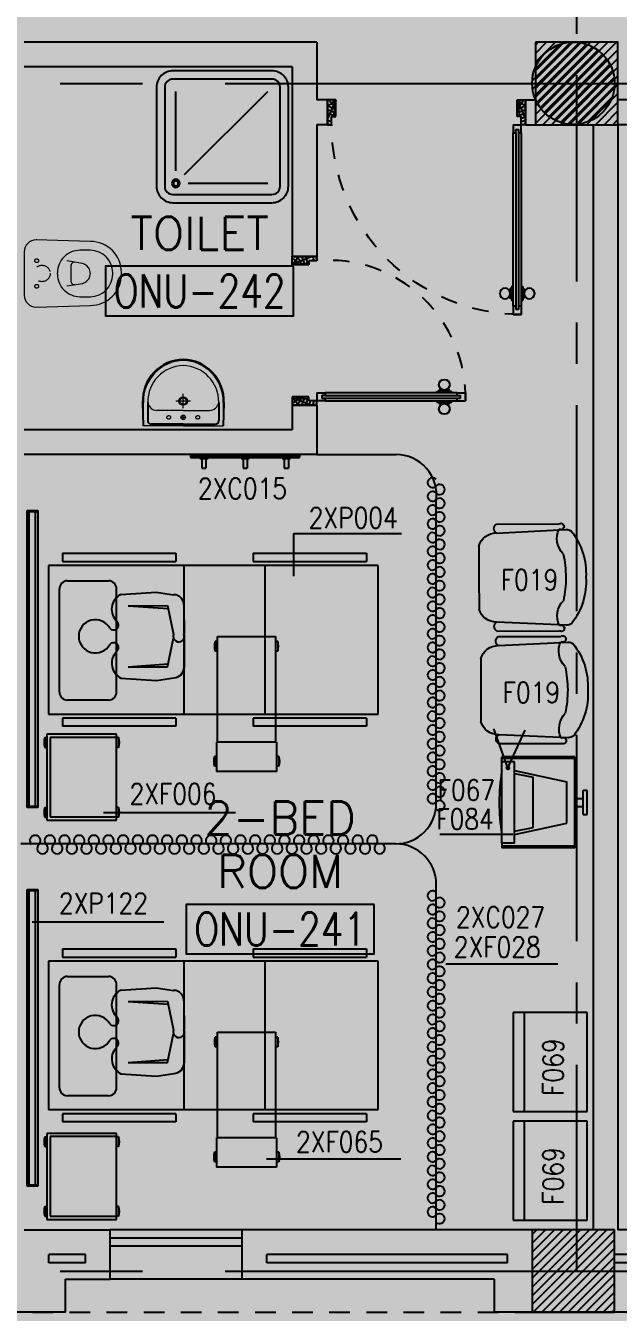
# Model space of a CAD drawing. Extents: x 88852.7 to 88945.7, y 39921.6 to 40001.1.
# Drawn here: x 88868.23 to 88871.82, y 39928.23 to 39936.03 of the extents above; entities that cross this region are included whole.
import ezdxf
from ezdxf.enums import TextEntityAlignment as Align

# ---------------------------------------------------------------- set-up
doc = ezdxf.new("R2010")
doc.units = 0
doc.header["$MEASUREMENT"] = 0
for name, pattern in [('CENTER', [2, 1.25, -0.25, 0.25, -0.25]), ('CENTERX2', [4, 2.5, -0.5, 0.5, -0.5]), ('DASHED', [0.75, 0.5, -0.25]), ('HIDDEN', [0.375, 0.25, -0.125]), ('HIDDEN2', [0.1875, 0.125, -0.0625])]:
    doc.linetypes.add(name, pattern=pattern)
doc.layers.get('0').update_dxf_attribs({"linetype": 'CONTINUOUS'})
for name, color, linetype in [('A-TEXT', 7, 'CONTINUOUS'), ('AXES', 11, 'CENTERX2'), ('AXES1', 11, 'CENTER'), ('COL', 2, 'CONTINUOUS'), ('DOOR', 7, 'CONTINUOUS'), ('FIX', 3, 'CONTINUOUS'), ('HAT', 8, 'CONTINUOUS'), ('HIDDEN', 9, 'HIDDEN2'), ('INSUL', 4, 'CONTINUOUS'), ('MEDICAL', 4, 'CONTINUOUS'), ('NON-MEDICAL', 4, 'CONTINUOUS'), ('RM-BOX', 4, 'CONTINUOUS'), ('RM-NAME', 2, 'CONTINUOUS'), ('RM-NO', 2, 'CONTINUOUS'), ('WALL', 4, 'CONTINUOUS'), ('WIN', 3, 'CONTINUOUS')]:
    doc.layers.add(name, color=color, linetype=linetype)
doc.styles.add('ROMANS', font='ROMANS.shx', dxfattribs={"width": 0.6})
doc.dimstyles.new('DIM-OUT', dxfattribs={"dimscale": 0, "dimtxt": 0.24, "dimasz": 0.08, "dimexe": 0.02, "dimexo": 0.02, "dimgap": 0.05, "dimtad": 1, "dimdec": 0, "dimlfac": 1000, "dimzin": 0, "dimdsep": 46, "dimtxsty": 'ROMANS', "dimblk1": 'ARCHTICK', "dimblk2": 'ARCHTICK', "dimsah": 1, "dimcen": 0.01, "dimdle": 0.08, "dimclrd": 4, "dimclre": 4, "dimclrt": 2, "dimadec": 0, "dimazin": 0, "dimtp": 2, "dimtm": 2, "dimtfac": 0.114286, "dimtdec": 0, "dimtix": 1, "dimtmove": 2, "dimatfit": 3, "dimldrblk": 'ARCHTICK', "dimfxl": 0, "dimtolj": 1, "dimtzin": 0, "dimarcsym": 0})

# ---------------------------------------------------------------- blocks, each defined once
blk = doc.blocks.new('*X590')
at = {"color": 0}
for p, q in [((193088.6, 10708), (193541.5, 11161)), ((193088.6, 10761.1), (193488.5, 11161)), ((193088.6, 10814.1), (193435.5, 11161)), ((193088.6, 10867.1), (193382.4, 11161)), ((193088.6, 10920.2), (193329.4, 11161)), ((193088.6, 10973.2), (193276.4, 11161)), ((193088.6, 11026.2), (193223.3, 11161)), ((193088.6, 11079.3), (193170.3, 11161)), ((193088.6, 11132.3), (193117.3, 11161)), ((193094.5, 10661), (193588.6, 11155)), ((193147.6, 10661), (193588.6, 11102)), ((193200.6, 10661), (193588.6, 11048.9)), ((193253.6, 10661), (193588.6, 10995.9)), ((193306.7, 10661), (193588.6, 10942.9)), ((193359.7, 10661), (193588.6, 10889.8)), ((193412.7, 10661), (193588.6, 10836.8)), ((193465.8, 10661), (193588.6, 10783.8)), ((193518.8, 10661), (193588.6, 10730.7)), ((193571.8, 10661), (193588.6, 10677.7))]:
    blk.add_line(p, q, dxfattribs=at)
blk = doc.blocks.new('DOOR100')
at = {"layer": 'DOOR', "color": 0, "linetype": 'ByBlock'}
for p, q in [((-76.1, 1251.1), (-76.1, 1301.1)), ((-76.1, 1301.1), (-26.1, 1301.1)), ((-26.1, 1301.1), (-76.1, 1301.1)), ((-59.1, 1251.1), (-76.1, 1251.1)), ((-59.1, 1251.1), (-59.1, 1271.1)), ((-43.1, 1271.1), (-59.1, 1271.1)), ((-43.1, 1251.1), (-43.1, 1271.1)), ((-26.1, 1251.1), (-43.1, 1251.1)), ((-26.1, 1251.1), (-26.1, 1301.1)), ((-92.3, 1206.1), (-92.3, 1141.3)), ((-83.3, 1206.1), (-92.3, 1206.1)), ((-83.3, 1128.7), (-83.3, 1218.7)), ((-76.1, 1218.7), (-83.3, 1218.7)), ((-83.3, 1206.1), (-83.3, 1141.3)), ((-26.1, 1218.7), (-18.9, 1218.7)), ((-18.9, 1128.7), (-18.9, 1218.7)), ((-18.9, 1206.1), (-18.9, 1141.3)), ((-18.9, 1206.1), (-9.9, 1206.1)), ((-9.9, 1206.1), (-9.9, 1141.3)), ((-83.3, 1141.3), (-92.3, 1141.3)), ((-76.1, 1128.7), (-83.3, 1128.7)), ((-26.1, 1128.7), (-18.9, 1128.7)), ((-18.9, 1141.3), (-9.9, 1141.3)), ((-76.1, 200), (-59.1, 200)), ((-76.1, 150), (-76.1, 200)), ((-59.1, 200), (-59.1, 180)), ((-59.1, 180), (-43.1, 180)), ((-43.1, 200), (-26.1, 200)), ((-43.1, 180), (-43.1, 200)), ((-26.1, 200), (-26.1, 150)), ((-1201.1, 0), (-1201.1, 150)), ((-1201.1, 150), (-1176.1, 150)), ((-1201.1, 150), (-1201.1, 0)), ((-1176.1, 150), (-1176.1, 100)), ((-1176.1, 100), (-1151.1, 100)), ((-1151.1, 100), (-1151.1, 0)), ((-76.1, 150), (-26.1, 150)), ((-51.1, 100), (-51.1, 0)), ((-26.1, 100), (-51.1, 100)), ((-1.1, 150), (-26.1, 150)), ((-26.1, 150), (-26.1, 100)), ((-1.1, 150), (-1.1, 0)), ((-1151.1, 0), (-1201.1, 0)), ((-51.1, 0), (-1.1, 0))]:
    blk.add_line(p, q, dxfattribs=at)
at = {"layer": 'DOOR', "linetype": 'ByBlock'}
for p, q in [((-76.1, 1251.1), (-76.1, 200)), ((-59.1, 200), (-59.1, 1251.1)), ((-43.1, 200), (-43.1, 1251.1)), ((-26.1, 200), (-26.1, 1251.1))]:
    blk.add_line(p, q, dxfattribs=at)
at = {"layer": 'DOOR', "color": 9, "linetype": 'ByBlock'}
for p, q in [((-1151.1, 0), (-1201.1, 113.7)), ((-1151.1, 0), (-1164.4, 100)), ((-51.1, 0), (-1.1, 113.7)), ((-51.1, 0), (-37.7, 100)), ((-1151.1, 0), (-1201.1, 40.1)), ((-51.1, 0), (-1.1, 40.1))]:
    blk.add_line(p, q, dxfattribs=at)
at = {"layer": 'DOOR', "color": 0, "linetype": 'ByBlock'}
for centre in [(-124.6, 1173.7), (22.5, 1173.7)]:
    blk.add_circle(centre, 32.4, dxfattribs=at)
at = {"layer": 'DOOR', "linetype": 'HIDDEN', "ltscale": 0.5}
blk.add_arc((-26.8, 151.9), 1149.2, 89.96096, 180.09315, dxfattribs=at)
at = {"layer": 'DOOR', "color": 9, "linetype": 'ByBlock'}
for centre, radius, start, end in [((-1151.1, 0), 154.4, 103.71423, 108.89471), ((-1151.1, 0), 134.4, 100.71998, 111.84015), ((-1151.1, 0), 94.4, 90, 121.98181), ((-51.1, 0), 94.4, 58.01819, 90), ((-51.1, 0), 134.4, 68.15985, 79.28002), ((-51.1, 0), 114.4, 64.08384, 77.37743), ((-51.1, 0), 154.4, 71.10529, 76.28577), ((-1151.1, 0), 74.4, 90, 132.22357), ((-1151.1, 0), 54.4, 90, 156.79262), ((-1151.1, 0), 34.4, 90, 180), ((-1151.1, 0), 14.4, 90, 180), ((-51.1, 0), 74.4, 47.77643, 90), ((-51.1, 0), 54.4, 23.20738, 90), ((-51.1, 0), 34.4, 0, 90), ((-51.1, 0), 14.4, 0, 90)]:
    blk.add_arc(centre, radius, start, end, dxfattribs=at)
blk = doc.blocks.new('DOOR90')
at = {"layer": 'DOOR', "linetype": 'ByBlock'}
for p, q in [((0, 0), (-150, 0)), ((-200, -25), (-1000, -25)), ((-200, -42), (-1000, -42)), ((-200, -58), (-1000, -58)), ((-1000, -75), (-200, -75))]:
    blk.add_line(p, q, dxfattribs=at)
at = {"layer": 'DOOR', "color": 0, "linetype": 'ByBlock'}
for p, q in [((-150, 0), (-150, -25)), ((-150, 0), (0, 0)), ((0, -50), (0, 0)), ((-1050, -25), (-1050, -75)), ((-1050, -75), (-1050, -25)), ((-1000, -25), (-1050, -25)), ((-1000, -75), (-1050, -75)), ((-1020, -42), (-1020, -58)), ((-1000, -42), (-1020, -42)), ((-1000, -58), (-1020, -58)), ((-1000, -25), (-1000, -42)), ((-1000, -58), (-1000, -75)), ((-967.6, -25), (-967.6, -17.8)), ((-877.6, -17.8), (-967.6, -17.8)), ((-967.6, -75), (-967.6, -82.2)), ((-955, -17.8), (-955, -8.8)), ((-955, -8.8), (-890.2, -8.8)), ((-955, -17.8), (-890.2, -17.8)), ((-890.2, -17.8), (-890.2, -8.8)), ((-877.6, -25), (-877.6, -17.8)), ((-877.6, -75), (-877.6, -82.2)), ((-200, -42), (-200, -25)), ((-200, -25), (-150, -25)), ((-180, -42), (-200, -42)), ((-200, -75), (-200, -58)), ((-200, -58), (-180, -58)), ((-150, -75), (-200, -75)), ((-180, -58), (-180, -42)), ((-150, -75), (-150, -25)), ((-150, -25), (-100, -25)), ((-100, -25), (-100, -50)), ((-100, -50), (0, -50)), ((-877.6, -82.2), (-967.6, -82.2)), ((-955, -82.2), (-955, -91.2)), ((-955, -82.2), (-890.2, -82.2)), ((-955, -91.2), (-890.2, -91.2)), ((-890.2, -82.2), (-890.2, -91.2)), ((-100, -850), (0, -850)), ((-100, -875), (-100, -850)), ((0, -850), (0, -900)), ((-150, -900), (-150, -875)), ((-150, -875), (-100, -875)), ((0, -900), (-150, -900)), ((-150, -900), (0, -900))]:
    blk.add_line(p, q, dxfattribs=at)
at = {"layer": 'DOOR', "color": 9, "linetype": 'ByBlock'}
for p, q in [((0, -50), (-113.7, 0)), ((0, -50), (-40.1, 0)), ((0, -50), (-100, -36.6)), ((0, -850), (-113.7, -900)), ((0, -850), (-100, -863.4)), ((0, -850), (-40.1, -900))]:
    blk.add_line(p, q, dxfattribs=at)
at = {"layer": 'DOOR', "color": 0, "linetype": 'ByBlock'}
for centre in [(-922.6, 23.5), (-922.6, -123.5)]:
    blk.add_circle(centre, 32.4, dxfattribs=at)
at = {"layer": 'DOOR', "color": 9, "linetype": 'ByBlock'}
for centre, radius, start, end in [((0, -50), 74.4, 137.77643, 180), ((0, -50), 54.4, 113.20738, 180), ((0, -50), 154.4, 161.10529, 166.28577), ((0, -50), 134.4, 158.15985, 169.28002), ((0, -50), 114.4, 154.08384, 167.37743), ((0, -50), 94.4, 148.01819, 180), ((0, -50), 34.4, 90, 180), ((0, -50), 14.4, 90, 180), ((0, -850), 94.4, 180, 211.98181), ((0, -850), 74.4, 180, 222.22357), ((0, -850), 54.4, 180, 246.79262), ((0, -850), 34.4, 180, 270), ((0, -850), 14.4, 180, 270), ((0, -850), 154.4, 193.71423, 198.89471), ((0, -850), 134.4, 190.71998, 201.84015)]:
    blk.add_arc(centre, radius, start, end, dxfattribs=at)
at = {"layer": 'DOOR', "linetype": 'HIDDEN', "ltscale": 0.5}
blk.add_arc((-222.2, -50), 828.2, 178.27012, 275.00304, dxfattribs=at)
blk = doc.blocks.new('LAV1')
at = {"layer": 'FIX', "linetype": 'DASHED', "lineweight": 20, "ltscale": 0.05}
for p, q in [((-0.5, 170), (-0.5, 270)), ((-0.5, 170), (-0.5, 270)), ((49.5, 220), (-50.5, 220))]:
    blk.add_line(p, q, dxfattribs=at)
at = {"layer": 'FIX', "linetype": 'ByBlock', "ltscale": 0.3}
for p, q in [((-280, 210), (-275, 50)), ((-245, 210), (-245, 85)), ((245, 210), (245, 85)), ((280, 210), (275, 50)), ((0, 60), (-220.2, 60)), ((0, 60), (220.2, 60))]:
    blk.add_line(p, q, dxfattribs=at)
at = {"layer": 'FIX', "linetype": 'Continuous', "lineweight": 20}
for p, q in [((-275, 210), (-275, 50)), ((275, 210), (275, 50)), ((0, 155), (-181.4, 155)), ((0, 155), (181.4, 155)), ((0, 50), (-275, 50)), ((0, 50), (-252.5, 50)), ((0, 50), (275, 50)), ((0, 50), (252.5, 50))]:
    blk.add_line(p, q, dxfattribs=at)
at = {"layer": 'FIX', "lineweight": 20}
for p, q in [((15.6, 107.5), (-15.5, 107.5)), ((0, 92), (0, 123))]:
    blk.add_line(p, q, dxfattribs=at)
for centre, radius in [((-0.5, 220), 29.5), ((-0.5, 220), 22.5), ((0, 107.5), 15.5)]:
    blk.add_circle(centre, radius, dxfattribs=at)
at = {"layer": 'FIX', "linetype": 'HIDDEN', "lineweight": 20, "ltscale": 0.05}
for centre in [(-100, 107.5), (100, 107.5)]:
    blk.add_circle(centre, 12.4, dxfattribs=at)
at = {"layer": 'FIX', "linetype": 'ByBlock', "ltscale": 0.3}
for centre, radius, start, end in [((6.9, 220), 287, 91.37765, 182.00641), ((-6.9, 220), 287, 357.99359, 88.62235), ((-220.1, 84.9), 24.9, 179.70214, 269.94861), ((220.1, 84.9), 24.9, 270.05139, 0.29786)]:
    blk.add_arc(centre, radius, start, end, dxfattribs=at)
at = {"layer": 'FIX', "linetype": 'Continuous', "lineweight": 20}
for centre, radius, start, end in [((8.4, 216.7), 283.4, 91.6988, 181.35097), ((7.6, 212.5), 252.7, 91.73281, 180.48842), ((-8.4, 216.7), 283.4, 358.64903, 88.3012), ((-7.6, 212.5), 252.7, 359.51158, 88.26719), ((-179.2, 221.8), 66.9, 190.20056, 268.07863), ((179.2, 221.8), 66.9, 271.92137, 349.79944)]:
    blk.add_arc(centre, radius, start, end, dxfattribs=at)
blk = doc.blocks.new('SHR1')
at = {"layer": 'FIX'}
for p, q in [((-195.7, 195.7), (-700, 700)), ((-142.7, 217.7), (-142.7, 700)), ((-217.7, 142.7), (-700, 142.7))]:
    blk.add_line(p, q, dxfattribs=at)
for points in [[(-825, 125), (-825, 725, -0.414214), (-725, 825), (-125, 825, -0.414214), (-25, 725), (-25, 125, -0.414214), (-125, 25), (-725, 25, -0.414214)], [(-775, 125), (-775, 725, -0.414214), (-725, 775), (-125, 775, -0.414214), (-75, 725), (-75, 125, -0.414214), (-125, 75), (-725, 75, -0.414214)]]:
    blk.add_lwpolyline(points, format="xyb", close=True, dxfattribs=at)
for radius in [25, 15]:
    blk.add_circle((-142.7, 142.7), radius, dxfattribs=at)
blk = doc.blocks.new('WC1')
at = {"layer": 'FIX', "lineweight": 20}
for p, q in [((-210, 203.8), (-538, 193.8)), ((-475, 140.8), (-538, 140.8)), ((-137, 0), (-137, 130.8)), ((-727, 4.8), (-727, -4.8)), ((-674, 4.8), (-674, -4.8)), ((-533.7, 24.2), (-539.5, 0)), ((-539.5, 0), (-533.7, -24.2)), ((-394.8, 75.7), (-490.4, 60.1)), ((-339, 4.8), (-339, -4.8)), ((-137, -130.8), (-137, 0)), ((-490.4, -60.1), (-394.8, -75.7)), ((-538, -140.8), (-475, -140.8)), ((-538, -193.8), (-210, -203.8)), ((-213.2, -203.8), (-210, -203.8))]:
    blk.add_line(p, q, dxfattribs=at)
at = {"layer": 'FIX', "linetype": 'Continuous', "lineweight": 20}
blk.add_line((-420.1, -47.3), (-420.4, 44.6), dxfattribs=at)
at = {"layer": 'FIX', "linetype": 'HIDDEN', "lineweight": 20, "ltscale": 0.05}
for centre in [(-213.2, 77.5), (-213.2, -77.5)]:
    blk.add_circle(centre, 11.6, dxfattribs=at)
at = {"layer": 'FIX', "linetype": 'HIDDEN2', "lineweight": 20, "ltscale": 0.3}
blk.add_circle((-245, 0), 49.8, dxfattribs=at)
at = {"layer": 'FIX', "lineweight": 20}
for centre, radius, start, end in [((-538, 4.8), 189, 90, 180), ((-210, 130.8), 73, 360, 90), ((-538, 4.8), 136, 90, 180), ((-475, 4.8), 136, 360, 90), ((-473, -6.9), 68.2, 128.92417, 152.84682), ((-464.4, -17.6), 82, 108.49595, 128.92417), ((-538, -4.8), 189, 180, 270), ((-538, -4.8), 136, 180, 270), ((-473, 6.9), 68.2, 207.15318, 231.07583), ((-464.4, 17.6), 82, 231.07583, 251.50405), ((-475, -4.8), 136, 270, 0), ((-210, -130.8), 73, 270, 0)]:
    blk.add_arc(centre, radius, start, end, dxfattribs=at)
at = {"layer": 'FIX', "linetype": 'Continuous', "lineweight": 20}
for centre, start, end in [((-442.7, 45.5), 357.66621, 91.61215), ((-442.4, -45.6), 268.38785, 2.33379)]:
    blk.add_arc(centre, 22.3, start, end, dxfattribs=at)
blk = doc.blocks.new('*X548')
at = {"color": 0}
for p, q in [((73379.2, 125457.6), (73871.3, 125949.7)), ((73379.2, 125510.7), (73818.3, 125949.7)), ((73379.2, 125563.7), (73765.3, 125949.7)), ((73379.2, 125616.7), (73712.2, 125949.7)), ((73379.2, 125669.8), (73659.2, 125949.7)), ((73379.2, 125722.8), (73606.2, 125949.7)), ((73379.2, 125775.8), (73553.1, 125949.7)), ((73379.2, 125828.9), (73500.1, 125949.7)), ((73379.2, 125881.9), (73447.1, 125949.7)), ((73379.2, 125934.9), (73394, 125949.7)), ((73424.4, 125449.7), (73879.2, 125904.6)), ((73477.4, 125449.7), (73879.2, 125851.6)), ((73530.4, 125449.7), (73879.2, 125798.5)), ((73583.5, 125449.7), (73879.2, 125745.5)), ((73636.5, 125449.7), (73879.2, 125692.5)), ((73689.5, 125449.7), (73879.2, 125639.4)), ((73742.6, 125449.7), (73879.2, 125586.4)), ((73795.6, 125449.7), (73879.2, 125533.4)), ((73848.6, 125449.7), (73879.2, 125480.3))]:
    blk.add_line(p, q, dxfattribs=at)
blk = doc.blocks.new('COL50')
at = {"layer": 'COL'}
blk.add_lwpolyline([(-250, 250), (-250, -250), (250, -250), (250, 250)], close=True, dxfattribs=at)
blk = doc.blocks.new('RM1')
at = {"layer": 'RM-BOX'}
blk.add_lwpolyline([(569.9, -200), (-569.9, -200), (-569.9, -500), (569.9, -500)], close=True, dxfattribs=at)
at = {"layer": 'RM-NAME', "style": 'ROMANS'}
for tag, p in [('ROOMNAME1', (0, 323.8)), ('ROOMNAME2', (0, 0))]:
    blk.add_attdef(tag, text='', height=200, dxfattribs=at).set_placement(p, align=Align.MIDDLE)
at = {"layer": 'RM-NO', "style": 'ROMANS', "width": 0.8}
blk.add_attdef('ROOMNO', text='', height=200, dxfattribs=at).set_placement((0, -350), align=Align.MIDDLE)

msp = doc.modelspace()

# ---------------------------------------------------------------- hatches: boundary and pattern name
at = {"layer": 'HAT'}
h = msp.add_hatch(dxfattribs=at)
h.set_pattern_fill('ANSI31', color=256, scale=0.3, style=0)
h.set_pattern_definition([(45, (88810.309963, 39892.046226), (-0.026516504, 0.026516504), [])])
h.paths.add_polyline_path([(88871.3003, 39935.6807), (88871.5503, 39935.6807), (88871.5503, 39935.9307, 0.414214)])
h.paths.add_polyline_path([(88871.5503, 39935.9307), (88871.5503, 39935.6807), (88871.8003, 39935.6807, 0.414214)])
h.paths.add_polyline_path([(88871.8003, 39935.6807), (88871.5503, 39935.6807), (88871.5503, 39935.4307, 0.414214)])
h.paths.add_polyline_path([(88871.5503, 39935.6807), (88871.3003, 39935.6807, 0.414214), (88871.5503, 39935.4307)])

# ---------------------------------------------------------------- linework, layer by layer
at = {"layer": 'AXES'}
for p, q in [((88853.4386, 39935.6796), (88876.9703, 39935.6796)), ((88853.4386, 39928.4796), (88876.9703, 39928.4796))]:
    msp.add_line(p, q, dxfattribs=at)
at = {"layer": 'AXES1'}
msp.add_line((88871.5703, 39928.4796), (88871.5703, 39987.2996), dxfattribs=at)
msp.add_line((88871.5703, 39928.4796), (88871.5703, 39987.2996), dxfattribs=at)
at = {"layer": 'COL'}
for p, q in [((88871.8003, 39928.7296), (88871.3003, 39928.7296)), ((88871.3003, 39928.7296), (88871.3003, 39928.2296)), ((88871.8003, 39928.2296), (88871.8003, 39928.7296)), ((88871.3003, 39928.2296), (88871.8003, 39928.2296))]:
    msp.add_line(p, q, dxfattribs=at)
at = {"layer": 'HIDDEN'}
msp.add_line((88861.0703, 39928.2296), (88892.8703, 39928.2296), dxfattribs=at)
at = {"layer": 'INSUL'}
for p, q in [((88868.3703, 39928.5296), (88868.3703, 39928.5796)), ((88868.5914, 39928.5796), (88868.3703, 39928.5796)), ((88868.5914, 39928.5296), (88868.3703, 39928.5296)), ((88868.5914, 39928.5296), (88868.5914, 39928.5796)), ((88871.1503, 39928.5796), (88869.6914, 39928.5796)), ((88869.6914, 39928.5296), (88869.6914, 39928.5796)), ((88871.1503, 39928.5296), (88869.6914, 39928.5296)), ((88871.1503, 39928.5296), (88871.1503, 39928.5796)), ((88873.4203, 39928.5796), (88871.8003, 39928.5796)), ((88873.4203, 39928.5296), (88871.8003, 39928.5296))]:
    msp.add_line(p, q, dxfattribs=at)
at = {"layer": 'MEDICAL'}
for p, q in [((88869.9953, 39933.4296), (88870.4749, 39933.4296)), ((88870.7188, 39931.3157), (88870.7188, 39933.1509)), ((88868.2392, 39931.2903), (88868.2392, 39933.0907)), ((88868.2392, 39933.0907), (88868.3022, 39933.0907)), ((88868.2392, 39933.0845), (88868.3022, 39933.0845)), ((88868.2507, 39931.2965), (88868.2507, 39933.0845)), ((88868.2876, 39933.0845), (88868.2876, 39931.2965)), ((88868.3022, 39933.0907), (88868.3022, 39931.2903)), ((88868.4534, 39932.8309), (88869.1392, 39932.8309)), ((88868.4534, 39932.8309), (88868.4534, 39932.7817)), ((88869.1392, 39932.8309), (88869.1392, 39932.7817)), ((88869.6092, 39932.8309), (88870.295, 39932.8309)), ((88869.6092, 39932.8309), (88869.6092, 39932.7817)), ((88870.295, 39932.8309), (88870.295, 39932.7817)), ((88870.3674, 39932.7567), (88868.3674, 39932.7567)), ((88868.3674, 39932.7567), (88868.3674, 39931.8567)), ((88868.4534, 39932.7817), (88869.1392, 39932.7817)), ((88869.1879, 39932.7567), (88869.1879, 39931.8567)), ((88869.6092, 39932.7817), (88870.295, 39932.7817)), ((88869.68, 39932.7567), (88869.68, 39931.8567)), ((88870.3674, 39931.8567), (88870.3674, 39932.7567)), ((88868.4836, 39932.6644), (88868.731, 39932.6644)), ((88868.4344, 39931.9899), (88868.4344, 39932.6152)), ((88868.7802, 39931.9899), (88868.7802, 39932.6152)), ((88869.3784, 39932.297), (88869.3784, 39932.2379)), ((88869.3927, 39932.297), (88869.3784, 39932.297)), ((88869.3927, 39931.686), (88869.3927, 39932.3258)), ((88869.3927, 39932.3258), (88869.7446, 39932.3258)), ((88869.7446, 39932.3258), (88869.7446, 39931.686)), ((88869.7575, 39932.297), (88869.7446, 39932.297)), ((88869.7575, 39932.297), (88869.7575, 39932.2379)), ((88869.3927, 39932.2379), (88869.3784, 39932.2379)), ((88869.7575, 39932.2379), (88869.7446, 39932.2379)), ((88868.731, 39931.9407), (88868.4836, 39931.9407)), ((88868.3674, 39931.8567), (88870.3674, 39931.8567)), ((88868.4534, 39931.8317), (88868.4534, 39931.7825)), ((88869.1392, 39931.8317), (88868.4534, 39931.8317)), ((88869.1392, 39931.8317), (88869.1392, 39931.7825)), ((88869.6092, 39931.8317), (88869.6092, 39931.7825)), ((88870.295, 39931.8317), (88869.6092, 39931.8317)), ((88870.295, 39931.8317), (88870.295, 39931.7825)), ((88868.3455, 39931.7135), (88868.3576, 39931.7135)), ((88868.3455, 39931.7135), (88868.3455, 39931.6544)), ((88868.7809, 39931.7345), (88868.3576, 39931.7345)), ((88868.3576, 39931.7345), (88868.3576, 39931.2129)), ((88868.7809, 39931.7148), (88868.3773, 39931.7148)), ((88868.3773, 39931.7148), (88868.3773, 39931.2326)), ((88869.1392, 39931.7825), (88868.4534, 39931.7825)), ((88868.7809, 39931.2129), (88868.7809, 39931.7345)), ((88868.793, 39931.7135), (88868.7809, 39931.7135)), ((88868.793, 39931.7135), (88868.793, 39931.6544)), ((88870.295, 39931.7825), (88869.6092, 39931.7825)), ((88871.1528, 39931.53), (88871.068, 39931.7668)), ((88871.1528, 39931.53), (88871.2576, 39931.7587)), ((88868.3455, 39931.6544), (88868.3576, 39931.6544)), ((88868.793, 39931.6544), (88868.7809, 39931.6544)), ((88869.3866, 39931.686), (88869.3866, 39931.5088)), ((88869.7508, 39931.686), (88869.3866, 39931.686)), ((88869.7508, 39931.686), (88869.7508, 39931.5088)), ((88869.3747, 39931.5989), (88869.3747, 39931.5399)), ((88869.3866, 39931.5989), (88869.3747, 39931.5989)), ((88869.765, 39931.5989), (88869.7508, 39931.5989)), ((88869.765, 39931.5989), (88869.765, 39931.5399)), ((88871.1165, 39931.5665), (88871.1165, 39931.5961)), ((88871.5595, 39931.5961), (88871.1165, 39931.5961)), ((88871.5595, 39931.5862), (88871.1165, 39931.5862)), ((88871.1165, 39931.0744), (88871.1165, 39931.5665)), ((88871.1939, 39931.5665), (88871.1165, 39931.5665)), ((88871.1939, 39931.0744), (88871.1939, 39931.5665)), ((88871.5595, 39931.0449), (88871.5595, 39931.5961)), ((88869.3866, 39931.5399), (88869.3747, 39931.5399)), ((88869.7508, 39931.5088), (88869.3866, 39931.5088)), ((88869.765, 39931.5399), (88869.7508, 39931.5399)), ((88871.1939, 39931.5138), (88871.5102, 39931.4452)), ((88871.1939, 39931.4952), (88871.3064, 39931.4732)), ((88871.3064, 39931.1677), (88871.3064, 39931.4732)), ((88871.5102, 39931.1957), (88871.5102, 39931.4452)), ((88871.5595, 39931.3451), (88871.6087, 39931.3451)), ((88871.6087, 39931.2466), (88871.6087, 39931.3943)), ((88871.6087, 39931.3943), (88871.6331, 39931.3943)), ((88871.6331, 39931.2466), (88871.6331, 39931.3943)), ((88868.3022, 39931.2965), (88868.2392, 39931.2965)), ((88868.3022, 39931.2903), (88868.2392, 39931.2903)), ((88868.3455, 39931.2908), (88868.3576, 39931.2908)), ((88868.3455, 39931.2908), (88868.3455, 39931.2317)), ((88868.793, 39931.2908), (88868.7809, 39931.2908)), ((88868.793, 39931.2908), (88868.793, 39931.2317)), ((88871.5595, 39931.2959), (88871.6087, 39931.2959)), ((88871.6087, 39931.2466), (88871.6331, 39931.2466)), ((88868.3455, 39931.2317), (88868.3576, 39931.2317)), ((88868.3576, 39931.2129), (88868.7809, 39931.2129)), ((88868.3773, 39931.2326), (88868.7809, 39931.2326)), ((88868.793, 39931.2317), (88868.7809, 39931.2317)), ((88871.1939, 39931.1271), (88871.5102, 39931.1957)), ((88871.1939, 39931.1458), (88871.3064, 39931.1677)), ((88870.4727, 39931.0696), (88868.1992, 39931.0696)), ((88871.1939, 39931.0744), (88871.1165, 39931.0744)), ((88871.1165, 39931.0744), (88871.1165, 39931.0449)), ((88871.5595, 39931.0547), (88871.1165, 39931.0547)), ((88871.5595, 39931.0449), (88871.1165, 39931.0449)), ((88868.2392, 39930.7935), (88868.3022, 39930.7935)), ((88868.2392, 39928.9931), (88868.2392, 39930.7935)), ((88868.2392, 39930.7873), (88868.3022, 39930.7873)), ((88868.2507, 39928.9993), (88868.2507, 39930.7873)), ((88868.2876, 39930.7873), (88868.2876, 39928.9993)), ((88868.3022, 39930.7935), (88868.3022, 39928.9931)), ((88870.7188, 39928.7299), (88870.7188, 39930.8205)), ((88868.4534, 39930.4321), (88869.1392, 39930.4321)), ((88868.4534, 39930.4321), (88868.4534, 39930.3829)), ((88869.1392, 39930.4321), (88869.1392, 39930.3829)), ((88869.6092, 39930.4321), (88870.295, 39930.4321)), ((88869.6092, 39930.4321), (88869.6092, 39930.3829)), ((88870.295, 39930.4321), (88870.295, 39930.3829)), ((88870.3674, 39930.3579), (88868.3674, 39930.3579)), ((88868.3674, 39930.3579), (88868.3674, 39929.4579)), ((88868.4534, 39930.3829), (88869.1392, 39930.3829)), ((88869.1879, 39930.3579), (88869.1879, 39929.4579)), ((88869.6092, 39930.3829), (88870.295, 39930.3829)), ((88869.68, 39930.3579), (88869.68, 39929.4579)), ((88870.3674, 39929.4579), (88870.3674, 39930.3579)), ((88868.4836, 39930.2656), (88868.731, 39930.2656)), ((88868.4344, 39929.5911), (88868.4344, 39930.2164)), ((88868.7802, 39929.5911), (88868.7802, 39930.2164)), ((88869.3927, 39929.927), (88869.7446, 39929.927)), ((88869.3927, 39929.2872), (88869.3927, 39929.927)), ((88869.7446, 39929.927), (88869.7446, 39929.2872)), ((88869.3784, 39929.8981), (88869.3784, 39929.8391)), ((88869.3927, 39929.8981), (88869.3784, 39929.8981)), ((88869.3927, 39929.8391), (88869.3784, 39929.8391)), ((88869.7575, 39929.8981), (88869.7446, 39929.8981)), ((88869.7575, 39929.8391), (88869.7446, 39929.8391)), ((88869.7575, 39929.8981), (88869.7575, 39929.8391)), ((88868.731, 39929.5419), (88868.4836, 39929.5419)), ((88868.3674, 39929.4579), (88870.3674, 39929.4579)), ((88869.1392, 39929.4329), (88868.4534, 39929.4329)), ((88868.4534, 39929.4329), (88868.4534, 39929.3837)), ((88869.1392, 39929.3837), (88868.4534, 39929.3837)), ((88869.1392, 39929.4329), (88869.1392, 39929.3837)), ((88869.6092, 39929.4329), (88869.6092, 39929.3837)), ((88870.295, 39929.4329), (88869.6092, 39929.4329)), ((88870.295, 39929.3837), (88869.6092, 39929.3837)), ((88870.295, 39929.4329), (88870.295, 39929.3837)), ((88868.3455, 39929.293), (88868.3576, 39929.293)), ((88868.3455, 39929.293), (88868.3455, 39929.234)), ((88868.3576, 39929.3141), (88868.3576, 39928.7924)), ((88868.7809, 39929.3141), (88868.3576, 39929.3141)), ((88868.7809, 39929.2944), (88868.3773, 39929.2944)), ((88868.3773, 39929.2944), (88868.3773, 39928.8121)), ((88868.7809, 39928.7924), (88868.7809, 39929.3141)), ((88868.793, 39929.293), (88868.7809, 39929.293)), ((88868.793, 39929.293), (88868.793, 39929.234)), ((88868.3455, 39929.234), (88868.3576, 39929.234)), ((88868.793, 39929.234), (88868.7809, 39929.234)), ((88869.3866, 39929.2872), (88869.3866, 39929.11)), ((88869.7508, 39929.2872), (88869.3866, 39929.2872)), ((88869.7508, 39929.2872), (88869.7508, 39929.11)), ((88869.3747, 39929.2001), (88869.3747, 39929.141)), ((88869.3866, 39929.2001), (88869.3747, 39929.2001)), ((88869.3866, 39929.141), (88869.3747, 39929.141)), ((88869.765, 39929.2001), (88869.7508, 39929.2001)), ((88869.765, 39929.141), (88869.7508, 39929.141)), ((88869.765, 39929.2001), (88869.765, 39929.141)), ((88869.7508, 39929.11), (88869.3866, 39929.11)), ((88868.3022, 39928.9993), (88868.2392, 39928.9993)), ((88868.3022, 39928.9931), (88868.2392, 39928.9931)), ((88868.3455, 39928.8703), (88868.3576, 39928.8703)), ((88868.3455, 39928.8703), (88868.3455, 39928.8113)), ((88868.793, 39928.8703), (88868.7809, 39928.8703)), ((88868.793, 39928.8703), (88868.793, 39928.8113)), ((88868.3455, 39928.8113), (88868.3576, 39928.8113)), ((88868.3576, 39928.7924), (88868.7809, 39928.7924)), ((88868.3773, 39928.8121), (88868.7809, 39928.8121)), ((88868.793, 39928.8113), (88868.7809, 39928.8113))]:
    msp.add_line(p, q, dxfattribs=at)
at = {"layer": 'MEDICAL', "const_width": 0.000738}
for points in [[(88871.068, 39931.7442, -1), (88871.068, 39931.745, -1)], [(88871.2576, 39931.7357, -1), (88871.2576, 39931.7365, -1)]]:
    msp.add_lwpolyline(points, format="xyb", close=True, dxfattribs=at)
at = {"layer": 'MEDICAL'}
for radius in [0.00868, 0.00533]:
    msp.add_circle((88871.1524, 39931.5296), radius, dxfattribs=at)
for centre, radius, start, end in [((88870.4749, 39933.1835), 0.2461, 352.38247, 90), ((88868.4836, 39932.6152), 0.0492, 90, 180), ((88868.731, 39932.6152), 0.0492, 0, 90), ((88869.4645, 39932.2674), 0.091, 161.07536, 198.92464), ((88869.6714, 39932.2674), 0.091, 341.07536, 18.92464), ((88868.4836, 39931.9899), 0.0492, 180, 270), ((88868.731, 39931.9899), 0.0492, 270, 0), ((88868.4316, 39931.6839), 0.091, 161.07536, 198.92464), ((88868.7069, 39931.6839), 0.091, 341.07536, 18.92464), ((88869.4608, 39931.5694), 0.091, 161.07536, 198.92464), ((88869.6789, 39931.5694), 0.091, 341.07536, 18.92464), ((88872.2865, 39931.3205), 1.1858, 170.61528, 189.38472), ((88868.4316, 39931.2612), 0.091, 161.07536, 198.92464), ((88868.7069, 39931.2612), 0.091, 341.07536, 18.92464), ((88870.4727, 39931.3157), 0.2461, 270, 0.00129), ((88870.4727, 39930.8235), 0.2461, 0, 90), ((88868.4836, 39930.2164), 0.0492, 90, 180), ((88868.731, 39930.2164), 0.0492, 0, 90), ((88869.4645, 39929.8686), 0.091, 161.07536, 198.92464), ((88869.6714, 39929.8686), 0.091, 341.07536, 18.92464), ((88868.4836, 39929.5911), 0.0492, 180, 270), ((88868.731, 39929.5911), 0.0492, 270, 0), ((88868.4316, 39929.2635), 0.091, 161.07536, 198.92464), ((88868.7069, 39929.2635), 0.091, 341.07536, 18.92464), ((88869.4608, 39929.1706), 0.091, 161.07536, 198.92464), ((88869.6789, 39929.1706), 0.091, 341.07536, 18.92464), ((88868.4316, 39928.8408), 0.091, 161.07536, 198.92464), ((88868.7069, 39928.8408), 0.091, 341.07536, 18.92464)]:
    msp.add_arc(centre, radius, start, end, dxfattribs=at)
at = {"layer": 'MEDICAL', "color": 15}
for centre, radius, start, end in [((88870.6961, 39933.2595), 0.0302, 43.56836, 316.43164), ((88870.6961, 39933.1762), 0.0302, 43.56836, 316.43164), ((88870.7399, 39933.2179), 0.0302, 223.56836, 136.43164), ((88870.6961, 39933.0929), 0.0302, 43.56836, 316.43164), ((88870.7399, 39933.1346), 0.0302, 223.56836, 136.43164), ((88870.6961, 39933.0096), 0.0302, 43.56836, 316.43164), ((88870.7399, 39933.0513), 0.0302, 223.56836, 136.43164), ((88870.7399, 39932.9679), 0.0302, 223.56836, 136.43164), ((88870.6961, 39932.9263), 0.0302, 43.56836, 316.43164), ((88870.7399, 39932.8846), 0.0302, 223.56836, 136.43164), ((88870.6961, 39932.843), 0.0302, 43.56836, 316.43164), ((88870.7399, 39932.8013), 0.0302, 223.56836, 136.43164), ((88870.6961, 39932.7597), 0.0302, 43.56836, 316.43164), ((88870.7399, 39932.718), 0.0302, 223.56836, 136.43164), ((88870.6961, 39932.6763), 0.0302, 43.56836, 316.43164), ((88870.7399, 39932.6347), 0.0302, 223.56836, 136.43164), ((88870.6961, 39932.593), 0.0302, 43.56836, 316.43164), ((88870.7399, 39932.5514), 0.0302, 223.56836, 136.43164), ((88870.6961, 39932.5097), 0.0302, 43.56836, 316.43164), ((88870.7399, 39932.4681), 0.0302, 223.56836, 136.43164), ((88870.6961, 39932.4264), 0.0302, 43.56836, 316.43164), ((88870.7399, 39932.3847), 0.0302, 223.56836, 136.43164), ((88870.6961, 39932.3431), 0.0302, 43.56836, 316.43164), ((88870.6961, 39932.2598), 0.0302, 43.56836, 316.43164), ((88870.7399, 39932.3014), 0.0302, 223.56836, 136.43164), ((88870.6961, 39932.1765), 0.0302, 43.56836, 316.43164), ((88870.7399, 39932.2181), 0.0302, 223.56836, 136.43164), ((88870.6961, 39932.0931), 0.0302, 43.56836, 316.43164), ((88870.7399, 39932.1348), 0.0302, 223.56836, 136.43164), ((88870.6961, 39932.0098), 0.0302, 43.56836, 316.43164), ((88870.7399, 39932.0515), 0.0302, 223.56836, 136.43164), ((88870.6961, 39931.9265), 0.0302, 43.56836, 316.43164), ((88870.7399, 39931.9682), 0.0302, 223.56836, 136.43164), ((88870.6961, 39931.8432), 0.0302, 43.56836, 316.43164), ((88870.7399, 39931.8849), 0.0302, 223.56836, 136.43164), ((88870.6961, 39931.7599), 0.0302, 43.56836, 316.43164), ((88870.7399, 39931.8016), 0.0302, 223.56836, 136.43164), ((88870.7399, 39931.7182), 0.0302, 223.56836, 136.43164), ((88870.6961, 39931.6766), 0.0302, 43.56836, 316.43164), ((88870.7399, 39931.6349), 0.0302, 223.56836, 136.43164), ((88870.6961, 39931.5933), 0.0302, 43.56836, 316.43164), ((88870.7399, 39931.5516), 0.0302, 223.56836, 136.43164), ((88870.6961, 39931.51), 0.0302, 43.56836, 316.43164), ((88870.7399, 39931.4683), 0.0302, 223.56836, 136.43164), ((88870.6961, 39931.4266), 0.0302, 43.56836, 316.43164), ((88870.7399, 39931.385), 0.0302, 223.56836, 136.43164), ((88870.6961, 39931.3433), 0.0302, 43.56836, 316.43164), ((88870.7399, 39931.3017), 0.0302, 223.56836, 136.43164), ((88868.2875, 39931.0884), 0.0322, 313.56836, 226.43164), ((88868.3764, 39931.0884), 0.0322, 313.56836, 226.43164), ((88868.4653, 39931.0884), 0.0322, 313.56836, 226.43164), ((88868.5541, 39931.0884), 0.0322, 313.56836, 226.43164), ((88868.643, 39931.0884), 0.0322, 313.56836, 226.43164), ((88868.7319, 39931.0884), 0.0322, 313.56836, 226.43164), ((88868.8207, 39931.0884), 0.0322, 313.56836, 226.43164), ((88868.9096, 39931.0884), 0.0322, 313.56836, 226.43164), ((88868.9985, 39931.0884), 0.0322, 313.56836, 226.43164), ((88869.0873, 39931.0884), 0.0322, 313.56836, 226.43164), ((88869.1762, 39931.0884), 0.0322, 313.56836, 226.43164), ((88869.2651, 39931.0884), 0.0322, 313.56836, 226.43164), ((88869.354, 39931.0884), 0.0322, 313.56836, 226.43164), ((88869.4428, 39931.0884), 0.0322, 313.56836, 226.43164), ((88869.5317, 39931.0884), 0.0322, 313.56836, 226.43164), ((88869.6206, 39931.0884), 0.0322, 313.56836, 226.43164), ((88869.7094, 39931.0884), 0.0322, 313.56836, 226.43164), ((88869.7983, 39931.0884), 0.0322, 313.56836, 226.43164), ((88869.8872, 39931.0884), 0.0322, 313.56836, 226.43164), ((88869.976, 39931.0884), 0.0322, 313.56836, 226.43164), ((88870.0649, 39931.0884), 0.0322, 313.56836, 226.43164), ((88870.1538, 39931.0884), 0.0322, 313.56836, 226.43164), ((88870.2426, 39931.0884), 0.0322, 313.56836, 226.43164), ((88870.3315, 39931.0884), 0.0322, 313.56836, 226.43164), ((88868.332, 39931.0417), 0.0322, 133.56836, 46.43164), ((88868.4208, 39931.0417), 0.0322, 133.56836, 46.43164), ((88868.5097, 39931.0417), 0.0322, 133.56836, 46.43164), ((88868.5986, 39931.0417), 0.0322, 133.56836, 46.43164), ((88868.6874, 39931.0417), 0.0322, 133.56836, 46.43164), ((88868.7763, 39931.0417), 0.0322, 133.56836, 46.43164), ((88868.8652, 39931.0417), 0.0322, 133.56836, 46.43164), ((88868.954, 39931.0417), 0.0322, 133.56836, 46.43164), ((88869.0429, 39931.0417), 0.0322, 133.56836, 46.43164), ((88869.1318, 39931.0417), 0.0322, 133.56836, 46.43164), ((88869.2207, 39931.0417), 0.0322, 133.56836, 46.43164), ((88869.3095, 39931.0417), 0.0322, 133.56836, 46.43164), ((88869.3984, 39931.0417), 0.0322, 133.56836, 46.43164), ((88869.4873, 39931.0417), 0.0322, 133.56836, 46.43164), ((88869.5761, 39931.0417), 0.0322, 133.56836, 46.43164), ((88869.665, 39931.0417), 0.0322, 133.56836, 46.43164), ((88869.7539, 39931.0417), 0.0322, 133.56836, 46.43164), ((88869.8427, 39931.0417), 0.0322, 133.56836, 46.43164), ((88869.9316, 39931.0417), 0.0322, 133.56836, 46.43164), ((88870.0205, 39931.0417), 0.0322, 133.56836, 46.43164), ((88870.1093, 39931.0417), 0.0322, 133.56836, 46.43164), ((88870.1982, 39931.0417), 0.0322, 133.56836, 46.43164), ((88870.2871, 39931.0417), 0.0322, 133.56836, 46.43164), ((88870.3759, 39931.0417), 0.0322, 133.56836, 46.43164), ((88870.6961, 39930.7549), 0.0302, 43.56836, 316.43164), ((88870.6961, 39930.6715), 0.0302, 43.56836, 316.43164), ((88870.7399, 39930.7132), 0.0302, 223.56836, 136.43164), ((88870.7399, 39930.6299), 0.0302, 223.56836, 136.43164), ((88870.6961, 39930.5882), 0.0302, 43.56836, 316.43164), ((88870.7399, 39930.5466), 0.0302, 223.56836, 136.43164), ((88870.6961, 39930.5049), 0.0302, 43.56836, 316.43164), ((88870.7399, 39930.4633), 0.0302, 223.56836, 136.43164), ((88870.6961, 39930.4216), 0.0302, 43.56836, 316.43164), ((88870.7399, 39930.3799), 0.0302, 223.56836, 136.43164), ((88870.6961, 39930.3383), 0.0302, 43.56836, 316.43164), ((88870.7399, 39930.2966), 0.0302, 223.56836, 136.43164), ((88870.6961, 39930.255), 0.0302, 43.56836, 316.43164), ((88870.7399, 39930.2133), 0.0302, 223.56836, 136.43164), ((88870.6961, 39930.1717), 0.0302, 43.56836, 316.43164), ((88870.7399, 39930.13), 0.0302, 223.56836, 136.43164), ((88870.6961, 39930.0883), 0.0302, 43.56836, 316.43164), ((88870.7399, 39930.0467), 0.0302, 223.56836, 136.43164), ((88870.6961, 39930.005), 0.0302, 43.56836, 316.43164), ((88870.6961, 39929.9217), 0.0302, 43.56836, 316.43164), ((88870.7399, 39929.9634), 0.0302, 223.56836, 136.43164), ((88870.6961, 39929.8384), 0.0302, 43.56836, 316.43164), ((88870.7399, 39929.8801), 0.0302, 223.56836, 136.43164), ((88870.6961, 39929.7551), 0.0302, 43.56836, 316.43164), ((88870.7399, 39929.7968), 0.0302, 223.56836, 136.43164), ((88870.6961, 39929.6718), 0.0302, 43.56836, 316.43164), ((88870.7399, 39929.7134), 0.0302, 223.56836, 136.43164), ((88870.6961, 39929.5885), 0.0302, 43.56836, 316.43164), ((88870.7399, 39929.6301), 0.0302, 223.56836, 136.43164), ((88870.6961, 39929.5052), 0.0302, 43.56836, 316.43164), ((88870.7399, 39929.5468), 0.0302, 223.56836, 136.43164), ((88870.6961, 39929.4218), 0.0302, 43.56836, 316.43164), ((88870.7399, 39929.4635), 0.0302, 223.56836, 136.43164), ((88870.7399, 39929.3802), 0.0302, 223.56836, 136.43164), ((88870.6961, 39929.3385), 0.0302, 43.56836, 316.43164), ((88870.7399, 39929.2969), 0.0302, 223.56836, 136.43164), ((88870.6961, 39929.2552), 0.0302, 43.56836, 316.43164), ((88870.7399, 39929.2136), 0.0302, 223.56836, 136.43164), ((88870.6961, 39929.1719), 0.0302, 43.56836, 316.43164), ((88870.7399, 39929.1302), 0.0302, 223.56836, 136.43164), ((88870.6961, 39929.0886), 0.0302, 43.56836, 316.43164), ((88870.7399, 39929.0469), 0.0302, 223.56836, 136.43164), ((88870.6961, 39929.0053), 0.0302, 43.56836, 316.43164), ((88870.7399, 39928.9636), 0.0302, 223.56836, 136.43164), ((88870.6961, 39928.922), 0.0302, 43.56836, 316.43164), ((88870.7399, 39928.8803), 0.0302, 223.56836, 136.43164), ((88870.6961, 39928.8386), 0.0302, 43.56836, 316.43164), ((88870.7399, 39928.797), 0.0302, 223.56836, 136.43164)]:
    msp.add_arc(centre, radius, start, end, dxfattribs=at)
at = {"layer": 'NON-MEDICAL'}
for p, q in [((88869.2298, 39933.4239), (88869.2298, 39933.4112)), ((88869.2298, 39933.4239), (88869.8902, 39933.4239)), ((88869.2298, 39933.4112), (88869.8902, 39933.4112)), ((88869.285, 39933.4112), (88869.285, 39933.4062)), ((88869.285, 39933.4062), (88869.335, 39933.4062)), ((88869.2973, 39933.4062), (88869.2973, 39933.3477)), ((88869.3227, 39933.4062), (88869.3227, 39933.3477)), ((88869.335, 39933.4112), (88869.335, 39933.4062)), ((88869.535, 39933.4112), (88869.535, 39933.4062)), ((88869.535, 39933.4062), (88869.585, 39933.4062)), ((88869.5473, 39933.4062), (88869.5473, 39933.3477)), ((88869.5727, 39933.4062), (88869.5727, 39933.3477)), ((88869.585, 39933.4112), (88869.585, 39933.4062)), ((88869.785, 39933.4112), (88869.785, 39933.4062)), ((88869.785, 39933.4062), (88869.835, 39933.4062)), ((88869.7973, 39933.4062), (88869.7973, 39933.3477)), ((88869.8227, 39933.4062), (88869.8227, 39933.3477)), ((88869.835, 39933.4112), (88869.835, 39933.4062)), ((88869.8902, 39933.4239), (88869.8902, 39933.4112)), ((88869.2973, 39933.3477), (88869.3227, 39933.3477)), ((88869.5473, 39933.3477), (88869.5727, 39933.3477)), ((88869.7973, 39933.3477), (88869.8227, 39933.3477)), ((88868.8059, 39932.5806), (88869.0215, 39932.5961)), ((88869.0215, 39932.5961), (88869.1263, 39932.5795)), ((88868.85, 39932.5135), (88869.0898, 39932.5137)), ((88868.85, 39932.5135), (88869.0936, 39932.4954)), ((88869.0898, 39932.5137), (88869.1266, 39932.3394)), ((88869.1892, 39932.5168), (88869.1894, 39932.3429)), ((88869.0902, 39932.1424), (88869.1266, 39932.3165)), ((88869.1894, 39932.313), (88869.1896, 39932.1396)), ((88868.8504, 39932.1421), (88869.094, 39932.1607)), ((88868.8504, 39932.1421), (88869.0902, 39932.1424)), ((88868.8065, 39932.0749), (88869.0222, 39932.0599)), ((88869.0222, 39932.0599), (88869.1269, 39932.0767)), ((88868.8059, 39930.1818), (88869.0215, 39930.1973)), ((88869.0215, 39930.1973), (88869.1263, 39930.1807)), ((88868.85, 39930.1146), (88869.0898, 39930.1149)), ((88868.85, 39930.1146), (88869.0936, 39930.0966)), ((88869.0898, 39930.1149), (88869.1266, 39929.9406)), ((88869.1892, 39930.1179), (88869.1894, 39929.9441)), ((88871.1849, 39930.0474), (88871.1849, 39929.4474)), ((88871.6349, 39930.0474), (88871.1849, 39930.0474)), ((88871.252, 39930.0474), (88871.252, 39929.4474)), ((88871.6349, 39929.4474), (88871.6349, 39930.0474)), ((88869.0902, 39929.7436), (88869.1266, 39929.9177)), ((88869.1894, 39929.9142), (88869.1896, 39929.7408)), ((88868.8504, 39929.7433), (88869.094, 39929.7619)), ((88868.8504, 39929.7433), (88869.0902, 39929.7436)), ((88868.8065, 39929.6761), (88869.0222, 39929.6611)), ((88869.0222, 39929.6611), (88869.1269, 39929.6779)), ((88871.1849, 39929.4474), (88871.6349, 39929.4474)), ((88871.1849, 39929.3875), (88871.1849, 39928.7875)), ((88871.6349, 39929.3875), (88871.1849, 39929.3875)), ((88871.252, 39929.3875), (88871.252, 39928.7875)), ((88871.6349, 39928.7875), (88871.6349, 39929.3875)), ((88871.1849, 39928.7875), (88871.6349, 39928.7875))]:
    msp.add_line(p, q, dxfattribs=at)
at = {"layer": 'NON-MEDICAL', "extrusion": (0, 0, -1)}
for p, q in [((88871.0848, 39933.0082), (88871.4631, 39933.0095)), ((88871.085, 39932.9541), (88871.5047, 39932.9751)), ((88870.9772, 39932.8727), (88870.9778, 39932.6835)), ((88870.9778, 39932.6835), (88870.9785, 39932.4944)), ((88871.5067, 39932.3956), (88871.0868, 39932.4137)), ((88871.087, 39932.3596), (88871.4653, 39932.3609)), ((88871.096, 39932.3257), (88871.4743, 39932.327)), ((88871.0962, 39932.2716), (88871.5159, 39932.2926)), ((88870.9884, 39932.1902), (88870.989, 39932.001)), ((88870.989, 39932.001), (88870.9897, 39931.8119)), ((88871.5179, 39931.7131), (88871.098, 39931.7312)), ((88871.0982, 39931.6771), (88871.4765, 39931.6784))]:
    msp.add_line(p, q, dxfattribs=at)
for centre, radius, start, end in [((-88871.0989, 39932.9812), 0.0304, 297.22552, 62.38284), ((-88871.586, 39932.921), 0.1352, 315.83657, 24.72766), ((-88871.4744, 39932.9935), 0.0195, 54.64829, 304.96008), ((-88871.5067, 39932.9242), 0.051, 87.71636, 129.34386), ((-88871.215, 39932.7091), 0.412, 141.85124, 183.24743), ((-88871.0818, 39932.8462), 0.108, 14.204, 91.66456), ((-88870.7541, 39932.673), 0.7509, 168.18141, 179.06074), ((-88870.754, 39932.6925), 0.7509, 180.54762, 191.42695), ((-88871.2152, 39932.6596), 0.412, 176.36093, 217.75712), ((-88871.083, 39932.5216), 0.108, 267.9438, 345.40436), ((-88871.5876, 39932.4502), 0.1352, 334.8807, 43.77179), ((-88871.1009, 39932.3867), 0.0304, 297.22552, 62.38284), ((-88871.4765, 39932.3769), 0.0195, 54.64829, 304.96008), ((-88871.5084, 39932.4465), 0.051, 230.2645, 271.892), ((-88871.093, 39932.1637), 0.108, 14.204, 91.66456), ((-88871.1101, 39932.2987), 0.0304, 297.22552, 62.38284), ((-88871.5972, 39932.2385), 0.1352, 315.83657, 24.72766), ((-88871.4856, 39932.311), 0.0195, 54.64829, 304.96008), ((-88871.5179, 39932.2417), 0.051, 87.71636, 129.34386), ((-88871.2262, 39932.0266), 0.412, 141.85124, 183.24743), ((-88870.7653, 39931.9905), 0.7509, 168.18141, 179.06074), ((-88870.7652, 39932.01), 0.7509, 180.54762, 191.42695), ((-88871.2264, 39931.9771), 0.412, 176.36093, 217.75712), ((-88871.0941, 39931.8391), 0.108, 267.9438, 345.40436), ((-88871.5988, 39931.7677), 0.1352, 334.8807, 43.77179), ((-88871.1121, 39931.7042), 0.0304, 297.22552, 62.38284), ((-88871.4877, 39931.6944), 0.0195, 54.64829, 304.96008), ((-88871.5196, 39931.764), 0.051, 230.2645, 271.892)]:
    msp.add_arc(centre, radius, start, end, dxfattribs=at)
at = {"layer": 'NON-MEDICAL'}
for centre, radius, start, end in [((88868.8505, 39932.4913), 0.0998, 116.57855, 228.53735), ((88869.1263, 39932.5167), 0.0629, 0.0677, 90.0677), ((88868.6517, 39932.3276), 0.1006, 29.37144, 330.76397), ((88868.7475, 39932.3881), 0.0466, 29.01822, 52.54231), ((88868.7622, 39932.3961), 0.0299, 220.11142, 29.16803), ((88869.1587, 39932.3279), 0.0341, 160.30516, 25.99298), ((88868.7623, 39932.2593), 0.0299, 330.96738, 140.02399), ((88868.8509, 39932.1643), 0.0998, 138.57927, 243.55686), ((88868.7476, 39932.2673), 0.0466, 307.5931, 331.11719), ((88869.1268, 39932.1396), 0.0629, 270.0677, 0.0677), ((88868.8505, 39930.0925), 0.0998, 116.57855, 228.53735), ((88869.1263, 39930.1179), 0.0629, 0.0677, 90.0677), ((88868.6517, 39929.9287), 0.1006, 29.37144, 330.76397), ((88868.7622, 39929.9973), 0.0299, 220.11142, 29.16803), ((88868.7475, 39929.9892), 0.0466, 29.01822, 52.54231), ((88869.1587, 39929.9291), 0.0341, 160.30516, 25.99298), ((88868.7623, 39929.8604), 0.0299, 330.96738, 140.02399), ((88868.7476, 39929.8685), 0.0466, 307.5931, 331.11719), ((88868.8509, 39929.7655), 0.0998, 138.57927, 243.55686), ((88869.1268, 39929.7407), 0.0629, 270.0677, 0.0677)]:
    msp.add_arc(centre, radius, start, end, dxfattribs=at)
at = {"layer": 'WALL'}
for p, q in [((88869.9953, 39935.9296), (88868.2203, 39935.9296)), ((88869.9953, 39935.9296), (88869.9953, 39935.5796)), ((88869.8453, 39935.7796), (88869.8453, 39934.6296)), ((88870.0597, 39935.5796), (88869.9953, 39935.5796)), ((88870.0597, 39935.5796), (88870.0597, 39935.4296)), ((88871.2597, 39935.5796), (88871.2597, 39935.4296)), ((88871.2597, 39935.5796), (88871.3203, 39935.5796)), ((88871.8808, 39935.5796), (88871.8203, 39935.5796)), ((88870.0597, 39935.4296), (88869.9953, 39935.4296)), ((88869.9953, 39935.4296), (88869.9953, 39934.6296)), ((88871.2597, 39935.4296), (88871.3203, 39935.4296)), ((88871.6703, 39935.4296), (88871.6703, 39928.7296)), ((88871.8808, 39935.4296), (88871.8203, 39935.4296)), ((88871.8203, 39935.4296), (88871.8203, 39928.7296)), ((88869.8453, 39933.7296), (88869.8453, 39933.5796)), ((88869.9953, 39933.7296), (88869.9953, 39933.4296)), ((88868.2203, 39928.7296), (88868.7414, 39928.7296)), ((88868.7414, 39928.4296), (88868.7414, 39928.7296)), ((88871.6703, 39928.7296), (88869.5414, 39928.7296)), ((88869.5414, 39928.4296), (88869.5414, 39928.7296)), ((88873.5703, 39928.7296), (88871.8203, 39928.7296)), ((88868.4703, 39928.4296), (88868.7414, 39928.4296)), ((88868.4703, 39928.2296), (88868.4703, 39928.4296)), ((88871.0703, 39928.4296), (88869.5414, 39928.4296)), ((88871.0703, 39928.4296), (88871.0703, 39928.2296)), ((88868.4703, 39928.2296), (88867.4703, 39928.2296)), ((88872.0703, 39928.2296), (88871.0703, 39928.2296))]:
    msp.add_line(p, q, dxfattribs=at)
at = {"layer": 'WALL', "linetype": 'ByBlock'}
for p, q in [((88869.8453, 39935.7796), (88868.2203, 39935.7796)), ((88869.9953, 39934.6296), (88869.8453, 39934.6296)), ((88869.9953, 39933.7296), (88869.8453, 39933.7296)), ((88869.8453, 39933.5796), (88868.2203, 39933.5796)), ((88869.9953, 39933.4296), (88868.2203, 39933.4296))]:
    msp.add_line(p, q, dxfattribs=at)
at = {"layer": 'WALL'}
msp.add_circle((88871.5503, 39935.6807), 0.25, dxfattribs=at)
at = {"layer": 'WIN'}
for p, q in [((88869.5414, 39928.7296), (88868.7414, 39928.7296)), ((88869.5414, 39928.6796), (88868.7414, 39928.6796)), ((88869.5414, 39928.6296), (88868.7414, 39928.6296)), ((88869.5414, 39928.4296), (88868.7414, 39928.4296))]:
    msp.add_line(p, q, dxfattribs=at)

# ---------------------------------------------------------------- block references
at = {"layer": 'COL', "xscale": 0.001000000003841706, "yscale": 0.000999999996565748, "zscale": 0.001}
msp.add_blockref('COL50', (88871.5703, 39935.6796), dxfattribs=at)
msp.add_blockref('COL50', (88871.5703, 39935.6796), dxfattribs=at)
at = {"layer": 'DOOR', "color": 0, "linetype": 'Continuous', "xscale": -0.001000000003841706, "yscale": 0.000999999996565748, "zscale": 0.001, "rotation": 180}
msp.add_blockref('DOOR100', (88871.2608, 39935.5796), dxfattribs=at)
at = {"layer": 'DOOR', "color": 0, "linetype": 'ByBlock', "xscale": 0.001000000003841706, "yscale": 0.000999999996565748, "zscale": 0.001, "rotation": 180}
msp.add_blockref('DOOR90', (88869.8453, 39933.7296), dxfattribs=at)
at = {"layer": 'FIX'}
for name, p, xscale, yscale, zscale in [('SHR1', (88868.9973, 39934.9316), -0.001000000003841706, 0.000999999996565748, 0.001), ('LAV1', (88869.1848, 39933.5606), 0.0008800000068731606, 0.000879999999597203, 0.00087999999978)]:
    msp.add_blockref(name, p, dxfattribs=dict(at, xscale=xscale, yscale=yscale, zscale=zscale))
at = {"layer": 'FIX', "xscale": 0.001000000003841706, "yscale": 0.000999999996565748, "zscale": 0.001, "rotation": 180}
msp.add_blockref('WC1', (88868.0833, 39934.5276), dxfattribs=at)
at = {"layer": 'HAT', "zscale": 0.001}
for name, p, xscale, yscale in [('*X548', (88797.941, 39809.9798), 0.001000000003841706, 0.000999999996565748), ('*X590', (88678.2117, 39917.5686), 0.001000000047497451, 0.0009999999892897904)]:
    msp.add_blockref(name, p, dxfattribs=dict(at, xscale=xscale, yscale=yscale))
at = {"layer": 'RM-NO', "xscale": 0.001000000003841706, "yscale": 0.000999999996565748, "zscale": 0.001}
for p, values in [((88869.2841, 39934.771), {'ROOMNO': 'ONU-242', 'ROOMNAME2': 'TOILET'}), ((88869.7723, 39930.9025), {'ROOMNO': 'ONU-241', 'ROOMNAME2': 'ROOM', 'ROOMNAME1': '2-BED'})]:
    msp.add_blockref('RM1', p, dxfattribs=at).add_auto_attribs(values)

# ---------------------------------------------------------------- texts
at = {"layer": 'A-TEXT', "color": 7, "ltscale": 400, "style": 'ROMANS', "width": 0.833974}
for s, p in [('2XC015', (88869.2736, 39933.1618)), ('2XP004', (88869.9452, 39932.9843)), ('F019', (88871.1101, 39932.6076)), ('F019', (88871.1213, 39931.9252)), ('2XF006', (88868.8594, 39931.3102)), ('F067', (88870.7273, 39931.3334)), ('F084', (88870.7193, 39931.1575)), ('2XP122', (88868.4306, 39930.6463)), ('2XC027', (88870.8386, 39930.5624)), ('2XF028', (88870.8251, 39930.3815)), ('2XF065', (88869.8686, 39929.2))]:
    msp.add_text(s, height=0.125, dxfattribs=at).set_placement(p)
for p in [(88871.4897, 39929.5419), (88871.4897, 39928.882)]:
    msp.add_text('F069', height=0.125, rotation=90, dxfattribs=at).set_placement(p)

# ---------------------------------------------------------------- leaders
at = {"layer": 'A-TEXT'}
for points in [[(88869.8555, 39932.6926), (88869.8555, 39932.9501), (88870.5086, 39932.9501)], [(88868.7018, 39931.2597), (88869.5018, 39931.2597)], [(88871.1827, 39931.1263), (88870.7416, 39931.1263)], [(88868.2688, 39930.5975), (88869.0665, 39930.5975)], [(88870.7772, 39930.3424), (88871.4571, 39930.3424)], [(88869.6905, 39929.1594), (88870.505, 39929.1594)]]:
    msp.add_leader(points, dimstyle='DIM-OUT', override={"dimscale": 1, "dimasz": 40}, dxfattribs=at)

doc.saveas('drawing.dxf')
